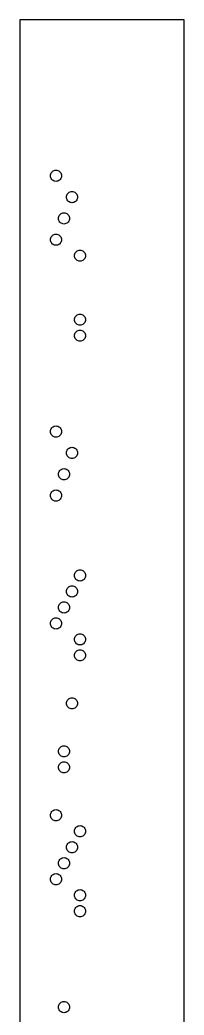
# Model space of a CAD drawing. Header units: metres. Extents: x 0 to 41, y 0 to 2000.
# Drawn here: x 0 to 41, y 1751 to 2000 of the extents above; entities that cross this region are included whole.
import ezdxf

# ---------------------------------------------------------------- set-up
doc = ezdxf.new("R2010")
doc.units = ezdxf.units.M

msp = doc.modelspace()

# ---------------------------------------------------------------- linework, layer by layer
for p, q in [((41, 2000), (0, 2000)), ((0, 2000), (0, 0)), ((41, 0), (41, 2000)), ((8.10008, 1962.07), (8.29999, 1962.21)), ((8.29999, 1962.21), (8.52116, 1962.32)), ((8.52116, 1962.32), (8.75688, 1962.38)), ((8.75688, 1962.38), (9, 1962.4)), ((9, 1962.4), (9.2431, 1962.38)), ((9.2431, 1962.38), (9.47882, 1962.32)), ((9.47882, 1962.32), (9.7, 1962.21)), ((9.7, 1962.21), (9.8999, 1962.07)), ((7.59999, 1961), (7.62126, 1961.24)), ((7.62126, 1960.76), (7.59999, 1961)), ((7.62126, 1961.24), (7.68442, 1961.48)), ((7.68442, 1960.52), (7.62126, 1960.76)), ((7.68442, 1961.48), (7.78755, 1961.7)), ((7.78755, 1960.3), (7.68442, 1960.52)), ((7.78755, 1961.7), (7.92754, 1961.9)), ((7.92754, 1960.1), (7.78755, 1960.3)), ((7.92754, 1961.9), (8.10008, 1962.07)), ((8.10008, 1959.93), (7.92754, 1960.1)), ((8.29999, 1959.79), (8.10008, 1959.93)), ((8.52116, 1959.68), (8.29999, 1959.79)), ((8.75688, 1959.62), (8.52116, 1959.68)), ((9.47882, 1959.68), (9.2431, 1959.62)), ((9.7, 1959.79), (9.47882, 1959.68)), ((9.8999, 1959.93), (9.7, 1959.79)), ((9.8999, 1962.07), (10.0724, 1961.9)), ((10.0724, 1960.1), (9.8999, 1959.93)), ((10.0724, 1961.9), (10.2124, 1961.7)), ((10.2124, 1960.3), (10.0724, 1960.1)), ((10.2124, 1961.7), (10.3156, 1961.48)), ((10.3156, 1960.52), (10.2124, 1960.3)), ((10.3156, 1961.48), (10.3787, 1961.24)), ((10.3787, 1960.76), (10.3156, 1960.52)), ((10.3787, 1961.24), (10.4, 1961)), ((10.4, 1961), (10.3787, 1960.76)), ((9, 1959.6), (8.75688, 1959.62)), ((9.2431, 1959.62), (9, 1959.6)), ((11.6, 1955.67), (11.6213, 1955.91)), ((11.6213, 1955.42), (11.6, 1955.67)), ((11.6213, 1955.91), (11.6844, 1956.15)), ((11.6844, 1955.19), (11.6213, 1955.42)), ((11.6844, 1956.15), (11.7876, 1956.37)), ((11.7876, 1954.97), (11.6844, 1955.19)), ((11.7876, 1956.37), (11.9275, 1956.57)), ((11.9275, 1954.77), (11.7876, 1954.97)), ((11.9275, 1956.57), (12.1001, 1956.74)), ((12.1001, 1954.59), (11.9275, 1954.77)), ((12.1001, 1956.74), (12.3, 1956.88)), ((12.3, 1956.88), (12.5212, 1956.98)), ((12.5212, 1956.98), (12.7569, 1957.05)), ((12.7569, 1957.05), (13, 1957.07)), ((13, 1957.07), (13.2431, 1957.05)), ((13.2431, 1957.05), (13.4788, 1956.98)), ((13.4788, 1956.98), (13.7, 1956.88)), ((13.7, 1956.88), (13.8999, 1956.74)), ((13.8999, 1956.74), (14.0724, 1956.57)), ((14.0724, 1954.77), (13.8999, 1954.59)), ((14.0724, 1956.57), (14.2124, 1956.37)), ((14.2124, 1954.97), (14.0724, 1954.77)), ((14.2124, 1956.37), (14.3156, 1956.15)), ((14.3156, 1955.19), (14.2124, 1954.97)), ((14.3156, 1956.15), (14.3787, 1955.91)), ((14.3787, 1955.42), (14.3156, 1955.19)), ((14.3787, 1955.91), (14.4, 1955.67)), ((14.4, 1955.67), (14.3787, 1955.42)), ((12.3, 1954.45), (12.1001, 1954.59)), ((12.5212, 1954.35), (12.3, 1954.45)), ((12.7569, 1954.29), (12.5212, 1954.35)), ((13, 1954.27), (12.7569, 1954.29)), ((13.2431, 1954.29), (13, 1954.27)), ((13.4788, 1954.35), (13.2431, 1954.29)), ((13.7, 1954.45), (13.4788, 1954.35)), ((13.8999, 1954.59), (13.7, 1954.45)), ((9.59999, 1950.33), (9.62126, 1950.58)), ((9.62126, 1950.09), (9.59999, 1950.33)), ((9.62126, 1950.58), (9.68442, 1950.81)), ((9.68442, 1949.85), (9.62126, 1950.09)), ((9.68442, 1950.81), (9.78755, 1951.03)), ((9.78755, 1949.63), (9.68442, 1949.85)), ((9.78755, 1951.03), (9.92754, 1951.23)), ((9.92754, 1951.23), (10.1001, 1951.41)), ((10.1001, 1951.41), (10.3, 1951.55)), ((10.3, 1951.55), (10.5212, 1951.65)), ((10.5212, 1951.65), (10.7569, 1951.71)), ((10.7569, 1951.71), (11, 1951.73)), ((11, 1951.73), (11.2431, 1951.71)), ((11.2431, 1951.71), (11.4788, 1951.65)), ((11.4788, 1951.65), (11.7, 1951.55)), ((11.7, 1951.55), (11.8999, 1951.41)), ((11.8999, 1951.41), (12.0724, 1951.23)), ((12.0724, 1951.23), (12.2124, 1951.03)), ((12.2124, 1951.03), (12.3156, 1950.81)), ((12.3156, 1949.85), (12.2124, 1949.63)), ((12.3156, 1950.81), (12.3787, 1950.58)), ((12.3787, 1950.09), (12.3156, 1949.85)), ((12.3787, 1950.58), (12.4, 1950.33)), ((12.4, 1950.33), (12.3787, 1950.09)), ((9.92754, 1949.43), (9.78755, 1949.63)), ((10.1001, 1949.26), (9.92754, 1949.43)), ((10.3, 1949.12), (10.1001, 1949.26)), ((10.5212, 1949.02), (10.3, 1949.12)), ((10.7569, 1948.95), (10.5212, 1949.02)), ((11, 1948.93), (10.7569, 1948.95)), ((11.2431, 1948.95), (11, 1948.93)), ((11.4788, 1949.02), (11.2431, 1948.95)), ((11.7, 1949.12), (11.4788, 1949.02)), ((11.8999, 1949.26), (11.7, 1949.12)), ((12.0724, 1949.43), (11.8999, 1949.26)), ((12.2124, 1949.63), (12.0724, 1949.43)), ((7.59999, 1945), (7.62126, 1945.24)), ((7.62126, 1944.76), (7.59999, 1945)), ((7.62126, 1945.24), (7.68442, 1945.48)), ((7.68442, 1944.52), (7.62126, 1944.76)), ((7.68442, 1945.48), (7.78755, 1945.7)), ((7.78755, 1945.7), (7.92754, 1945.9)), ((7.92754, 1945.9), (8.10008, 1946.07)), ((8.10008, 1946.07), (8.29999, 1946.21)), ((8.29999, 1946.21), (8.52116, 1946.32)), ((8.52116, 1946.32), (8.75688, 1946.38)), ((8.75688, 1946.38), (9, 1946.4)), ((9, 1946.4), (9.2431, 1946.38)), ((9.2431, 1946.38), (9.47882, 1946.32)), ((9.47882, 1946.32), (9.7, 1946.21)), ((9.7, 1946.21), (9.8999, 1946.07)), ((9.8999, 1946.07), (10.0724, 1945.9)), ((10.0724, 1945.9), (10.2124, 1945.7)), ((10.2124, 1945.7), (10.3156, 1945.48)), ((10.3156, 1945.48), (10.3787, 1945.24)), ((10.3787, 1944.76), (10.3156, 1944.52)), ((10.3787, 1945.24), (10.4, 1945)), ((10.4, 1945), (10.3787, 1944.76)), ((7.78755, 1944.3), (7.68442, 1944.52)), ((7.92754, 1944.1), (7.78755, 1944.3)), ((8.10008, 1943.93), (7.92754, 1944.1)), ((8.29999, 1943.79), (8.10008, 1943.93)), ((8.52116, 1943.68), (8.29999, 1943.79)), ((8.75688, 1943.62), (8.52116, 1943.68)), ((9, 1943.6), (8.75688, 1943.62)), ((9.2431, 1943.62), (9, 1943.6)), ((9.47882, 1943.68), (9.2431, 1943.62)), ((9.7, 1943.79), (9.47882, 1943.68)), ((9.8999, 1943.93), (9.7, 1943.79)), ((10.0724, 1944.1), (9.8999, 1943.93)), ((10.2124, 1944.3), (10.0724, 1944.1)), ((10.3156, 1944.52), (10.2124, 1944.3)), ((14.1001, 1942.07), (14.3, 1942.21)), ((14.3, 1942.21), (14.5212, 1942.32)), ((14.5212, 1942.32), (14.7569, 1942.38)), ((14.7569, 1942.38), (15, 1942.4)), ((15, 1942.4), (15.2431, 1942.38)), ((15.2431, 1942.38), (15.4788, 1942.32)), ((15.4788, 1942.32), (15.7, 1942.21)), ((15.7, 1942.21), (15.8999, 1942.07)), ((13.6, 1941), (13.6213, 1941.24)), ((13.6213, 1940.76), (13.6, 1941)), ((13.6213, 1941.24), (13.6844, 1941.48)), ((13.6844, 1940.52), (13.6213, 1940.76)), ((13.6844, 1941.48), (13.7876, 1941.7)), ((13.7876, 1940.3), (13.6844, 1940.52)), ((13.7876, 1941.7), (13.9275, 1941.9)), ((13.9275, 1940.1), (13.7876, 1940.3)), ((13.9275, 1941.9), (14.1001, 1942.07)), ((14.1001, 1939.93), (13.9275, 1940.1)), ((14.3, 1939.79), (14.1001, 1939.93)), ((14.5212, 1939.68), (14.3, 1939.79)), ((15.7, 1939.79), (15.4788, 1939.68)), ((15.8999, 1939.93), (15.7, 1939.79)), ((15.8999, 1942.07), (16.0724, 1941.9)), ((16.0724, 1940.1), (15.8999, 1939.93)), ((16.0724, 1941.9), (16.2124, 1941.7)), ((16.2124, 1940.3), (16.0724, 1940.1)), ((16.2124, 1941.7), (16.3156, 1941.48)), ((16.3156, 1940.52), (16.2124, 1940.3)), ((16.3156, 1941.48), (16.3787, 1941.24)), ((16.3787, 1940.76), (16.3156, 1940.52)), ((16.3787, 1941.24), (16.4, 1941)), ((16.4, 1941), (16.3787, 1940.76)), ((14.7569, 1939.62), (14.5212, 1939.68)), ((15, 1939.6), (14.7569, 1939.62)), ((15.2431, 1939.62), (15, 1939.6)), ((15.4788, 1939.68), (15.2431, 1939.62)), ((13.6, 1925), (13.6213, 1925.24)), ((13.6213, 1924.76), (13.6, 1925)), ((13.6213, 1925.24), (13.6844, 1925.48)), ((13.6844, 1925.48), (13.7876, 1925.7)), ((13.7876, 1925.7), (13.9275, 1925.9)), ((13.9275, 1925.9), (14.1001, 1926.07)), ((14.1001, 1926.07), (14.3, 1926.21)), ((14.3, 1926.21), (14.5212, 1926.32)), ((14.5212, 1926.32), (14.7569, 1926.38)), ((14.7569, 1926.38), (15, 1926.4)), ((15, 1926.4), (15.2431, 1926.38)), ((15.2431, 1926.38), (15.4788, 1926.32)), ((15.4788, 1926.32), (15.7, 1926.21)), ((15.7, 1926.21), (15.8999, 1926.07)), ((15.8999, 1926.07), (16.0724, 1925.9)), ((16.0724, 1925.9), (16.2124, 1925.7)), ((16.2124, 1925.7), (16.3156, 1925.48)), ((16.3156, 1925.48), (16.3787, 1925.24)), ((16.3787, 1925.24), (16.4, 1925)), ((16.4, 1925), (16.3787, 1924.76)), ((13.6844, 1924.52), (13.6213, 1924.76)), ((13.7876, 1924.3), (13.6844, 1924.52)), ((13.9275, 1924.1), (13.7876, 1924.3)), ((14.1001, 1923.93), (13.9275, 1924.1)), ((14.3, 1923.79), (14.1001, 1923.93)), ((14.5212, 1923.68), (14.3, 1923.79)), ((14.3, 1922.21), (14.5212, 1922.32)), ((14.7569, 1923.62), (14.5212, 1923.68)), ((14.5212, 1922.32), (14.7569, 1922.38)), ((15, 1923.6), (14.7569, 1923.62)), ((14.7569, 1922.38), (15, 1922.4)), ((15.2431, 1923.62), (15, 1923.6)), ((15, 1922.4), (15.2431, 1922.38)), ((15.4788, 1923.68), (15.2431, 1923.62)), ((15.2431, 1922.38), (15.4788, 1922.32)), ((15.7, 1923.79), (15.4788, 1923.68)), ((15.4788, 1922.32), (15.7, 1922.21)), ((15.8999, 1923.93), (15.7, 1923.79)), ((16.0724, 1924.1), (15.8999, 1923.93)), ((16.2124, 1924.3), (16.0724, 1924.1)), ((16.3156, 1924.52), (16.2124, 1924.3)), ((16.3787, 1924.76), (16.3156, 1924.52)), ((13.6, 1921), (13.6213, 1921.24)), ((13.6213, 1920.76), (13.6, 1921)), ((13.6213, 1921.24), (13.6844, 1921.48)), ((13.6844, 1920.52), (13.6213, 1920.76)), ((13.6844, 1921.48), (13.7876, 1921.7)), ((13.7876, 1920.3), (13.6844, 1920.52)), ((13.7876, 1921.7), (13.9275, 1921.9)), ((13.9275, 1920.1), (13.7876, 1920.3)), ((13.9275, 1921.9), (14.1001, 1922.07)), ((14.1001, 1919.93), (13.9275, 1920.1)), ((14.1001, 1922.07), (14.3, 1922.21)), ((14.3, 1919.79), (14.1001, 1919.93)), ((15.7, 1922.21), (15.8999, 1922.07)), ((15.8999, 1919.93), (15.7, 1919.79)), ((15.8999, 1922.07), (16.0724, 1921.9)), ((16.0724, 1920.1), (15.8999, 1919.93)), ((16.0724, 1921.9), (16.2124, 1921.7)), ((16.2124, 1920.3), (16.0724, 1920.1)), ((16.2124, 1921.7), (16.3156, 1921.48)), ((16.3156, 1920.52), (16.2124, 1920.3)), ((16.3156, 1921.48), (16.3787, 1921.24)), ((16.3787, 1920.76), (16.3156, 1920.52)), ((16.3787, 1921.24), (16.4, 1921)), ((16.4, 1921), (16.3787, 1920.76)), ((14.5212, 1919.68), (14.3, 1919.79)), ((14.7569, 1919.62), (14.5212, 1919.68)), ((15, 1919.6), (14.7569, 1919.62)), ((15.2431, 1919.62), (15, 1919.6)), ((15.4788, 1919.68), (15.2431, 1919.62)), ((15.7, 1919.79), (15.4788, 1919.68)), ((7.62126, 1897.24), (7.68442, 1897.48)), ((7.68442, 1897.48), (7.78755, 1897.7)), ((7.78755, 1897.7), (7.92754, 1897.9)), ((7.92754, 1897.9), (8.10008, 1898.07)), ((8.10008, 1898.07), (8.29999, 1898.21)), ((8.29999, 1898.21), (8.52116, 1898.32)), ((8.52116, 1898.32), (8.75688, 1898.38)), ((8.75688, 1898.38), (9, 1898.4)), ((9, 1898.4), (9.2431, 1898.38)), ((9.2431, 1898.38), (9.47882, 1898.32)), ((9.47882, 1898.32), (9.7, 1898.21)), ((9.7, 1898.21), (9.8999, 1898.07)), ((9.8999, 1898.07), (10.0724, 1897.9)), ((10.0724, 1897.9), (10.2124, 1897.7)), ((10.2124, 1897.7), (10.3156, 1897.48)), ((10.3156, 1897.48), (10.3787, 1897.24)), ((7.59999, 1897), (7.62126, 1897.24)), ((7.62126, 1896.76), (7.59999, 1897)), ((7.68442, 1896.52), (7.62126, 1896.76)), ((7.78755, 1896.3), (7.68442, 1896.52)), ((7.92754, 1896.1), (7.78755, 1896.3)), ((8.10008, 1895.93), (7.92754, 1896.1)), ((8.29999, 1895.79), (8.10008, 1895.93)), ((8.52116, 1895.68), (8.29999, 1895.79)), ((8.75688, 1895.62), (8.52116, 1895.68)), ((9, 1895.6), (8.75688, 1895.62)), ((9.2431, 1895.62), (9, 1895.6)), ((9.47882, 1895.68), (9.2431, 1895.62)), ((9.7, 1895.79), (9.47882, 1895.68)), ((9.8999, 1895.93), (9.7, 1895.79)), ((10.0724, 1896.1), (9.8999, 1895.93)), ((10.2124, 1896.3), (10.0724, 1896.1)), ((10.3156, 1896.52), (10.2124, 1896.3)), ((10.3787, 1896.76), (10.3156, 1896.52)), ((10.3787, 1897.24), (10.4, 1897)), ((10.4, 1897), (10.3787, 1896.76)), ((11.7876, 1892.37), (11.9275, 1892.57)), ((11.9275, 1892.57), (12.1001, 1892.74)), ((12.1001, 1892.74), (12.3, 1892.88)), ((12.3, 1892.88), (12.5212, 1892.98)), ((12.5212, 1892.98), (12.7569, 1893.05)), ((12.7569, 1893.05), (13, 1893.07)), ((13, 1893.07), (13.2431, 1893.05)), ((13.2431, 1893.05), (13.4788, 1892.98)), ((13.4788, 1892.98), (13.7, 1892.88)), ((13.7, 1892.88), (13.8999, 1892.74)), ((13.8999, 1892.74), (14.0724, 1892.57)), ((14.0724, 1892.57), (14.2124, 1892.37)), ((11.6, 1891.67), (11.6213, 1891.91)), ((11.6213, 1891.42), (11.6, 1891.67)), ((11.6213, 1891.91), (11.6844, 1892.15)), ((11.6844, 1891.19), (11.6213, 1891.42)), ((11.6844, 1892.15), (11.7876, 1892.37)), ((11.7876, 1890.97), (11.6844, 1891.19)), ((11.9275, 1890.77), (11.7876, 1890.97)), ((12.1001, 1890.59), (11.9275, 1890.77)), ((12.3, 1890.45), (12.1001, 1890.59)), ((12.5212, 1890.35), (12.3, 1890.45)), ((12.7569, 1890.29), (12.5212, 1890.35)), ((13, 1890.27), (12.7569, 1890.29)), ((13.2431, 1890.29), (13, 1890.27)), ((13.4788, 1890.35), (13.2431, 1890.29)), ((13.7, 1890.45), (13.4788, 1890.35)), ((13.8999, 1890.59), (13.7, 1890.45)), ((14.0724, 1890.77), (13.8999, 1890.59)), ((14.2124, 1890.97), (14.0724, 1890.77)), ((14.2124, 1892.37), (14.3156, 1892.15)), ((14.3156, 1891.19), (14.2124, 1890.97)), ((14.3156, 1892.15), (14.3787, 1891.91)), ((14.3787, 1891.42), (14.3156, 1891.19)), ((14.3787, 1891.91), (14.4, 1891.67)), ((14.4, 1891.67), (14.3787, 1891.42)), ((10.1001, 1887.41), (10.3, 1887.55)), ((10.3, 1887.55), (10.5212, 1887.65)), ((10.5212, 1887.65), (10.7569, 1887.71)), ((10.7569, 1887.71), (11, 1887.73)), ((11, 1887.73), (11.2431, 1887.71)), ((11.2431, 1887.71), (11.4788, 1887.65)), ((11.4788, 1887.65), (11.7, 1887.55)), ((11.7, 1887.55), (11.8999, 1887.41)), ((9.59999, 1886.33), (9.62126, 1886.58)), ((9.62126, 1886.09), (9.59999, 1886.33)), ((9.62126, 1886.58), (9.68442, 1886.81)), ((9.68442, 1885.85), (9.62126, 1886.09)), ((9.68442, 1886.81), (9.78755, 1887.03)), ((9.78755, 1885.63), (9.68442, 1885.85)), ((9.78755, 1887.03), (9.92754, 1887.23)), ((9.92754, 1885.43), (9.78755, 1885.63)), ((9.92754, 1887.23), (10.1001, 1887.41)), ((10.1001, 1885.26), (9.92754, 1885.43)), ((10.3, 1885.12), (10.1001, 1885.26)), ((10.5212, 1885.02), (10.3, 1885.12)), ((10.7569, 1884.95), (10.5212, 1885.02)), ((11, 1884.93), (10.7569, 1884.95)), ((11.2431, 1884.95), (11, 1884.93)), ((11.4788, 1885.02), (11.2431, 1884.95)), ((11.7, 1885.12), (11.4788, 1885.02)), ((11.8999, 1885.26), (11.7, 1885.12)), ((11.8999, 1887.41), (12.0724, 1887.23)), ((12.0724, 1885.43), (11.8999, 1885.26)), ((12.0724, 1887.23), (12.2124, 1887.03)), ((12.2124, 1885.63), (12.0724, 1885.43)), ((12.2124, 1887.03), (12.3156, 1886.81)), ((12.3156, 1885.85), (12.2124, 1885.63)), ((12.3156, 1886.81), (12.3787, 1886.58)), ((12.3787, 1886.09), (12.3156, 1885.85)), ((12.3787, 1886.58), (12.4, 1886.33)), ((12.4, 1886.33), (12.3787, 1886.09)), ((7.59999, 1881), (7.62126, 1881.24)), ((7.62126, 1880.76), (7.59999, 1881)), ((7.62126, 1881.24), (7.68442, 1881.48)), ((7.68442, 1880.52), (7.62126, 1880.76)), ((7.68442, 1881.48), (7.78755, 1881.7)), ((7.78755, 1880.3), (7.68442, 1880.52)), ((7.78755, 1881.7), (7.92754, 1881.9)), ((7.92754, 1880.1), (7.78755, 1880.3)), ((7.92754, 1881.9), (8.10008, 1882.07)), ((8.10008, 1879.93), (7.92754, 1880.1)), ((8.10008, 1882.07), (8.29999, 1882.21)), ((8.29999, 1882.21), (8.52116, 1882.32)), ((8.52116, 1882.32), (8.75688, 1882.38)), ((8.75688, 1882.38), (9, 1882.4)), ((9, 1882.4), (9.2431, 1882.38)), ((9.2431, 1882.38), (9.47882, 1882.32)), ((9.47882, 1882.32), (9.7, 1882.21)), ((9.7, 1882.21), (9.8999, 1882.07)), ((9.8999, 1882.07), (10.0724, 1881.9)), ((10.0724, 1880.1), (9.8999, 1879.93)), ((10.0724, 1881.9), (10.2124, 1881.7)), ((10.2124, 1880.3), (10.0724, 1880.1)), ((10.2124, 1881.7), (10.3156, 1881.48)), ((10.3156, 1880.52), (10.2124, 1880.3)), ((10.3156, 1881.48), (10.3787, 1881.24)), ((10.3787, 1880.76), (10.3156, 1880.52)), ((10.3787, 1881.24), (10.4, 1881)), ((10.4, 1881), (10.3787, 1880.76)), ((8.29999, 1879.79), (8.10008, 1879.93)), ((8.52116, 1879.68), (8.29999, 1879.79)), ((8.75688, 1879.62), (8.52116, 1879.68)), ((9, 1879.6), (8.75688, 1879.62)), ((9.2431, 1879.62), (9, 1879.6)), ((9.47882, 1879.68), (9.2431, 1879.62)), ((9.7, 1879.79), (9.47882, 1879.68)), ((9.8999, 1879.93), (9.7, 1879.79)), ((13.6, 1861), (13.6213, 1861.24)), ((13.6213, 1860.76), (13.6, 1861)), ((13.6213, 1861.24), (13.6844, 1861.48)), ((13.6844, 1860.52), (13.6213, 1860.76)), ((13.6844, 1861.48), (13.7876, 1861.7)), ((13.7876, 1860.3), (13.6844, 1860.52)), ((13.7876, 1861.7), (13.9275, 1861.9)), ((13.9275, 1860.1), (13.7876, 1860.3)), ((13.9275, 1861.9), (14.1001, 1862.07)), ((14.1001, 1859.93), (13.9275, 1860.1)), ((14.1001, 1862.07), (14.3, 1862.21)), ((14.3, 1862.21), (14.5212, 1862.32)), ((14.5212, 1862.32), (14.7569, 1862.38)), ((14.7569, 1862.38), (15, 1862.4)), ((15, 1862.4), (15.2431, 1862.38)), ((15.2431, 1862.38), (15.4788, 1862.32)), ((15.4788, 1862.32), (15.7, 1862.21)), ((15.7, 1862.21), (15.8999, 1862.07)), ((15.8999, 1862.07), (16.0724, 1861.9)), ((16.0724, 1860.1), (15.8999, 1859.93)), ((16.0724, 1861.9), (16.2124, 1861.7)), ((16.2124, 1860.3), (16.0724, 1860.1)), ((16.2124, 1861.7), (16.3156, 1861.48)), ((16.3156, 1860.52), (16.2124, 1860.3)), ((16.3156, 1861.48), (16.3787, 1861.24)), ((16.3787, 1860.76), (16.3156, 1860.52)), ((16.3787, 1861.24), (16.4, 1861)), ((16.4, 1861), (16.3787, 1860.76)), ((11.6844, 1857.48), (11.7876, 1857.7)), ((11.7876, 1857.7), (11.9275, 1857.9)), ((11.9275, 1857.9), (12.1001, 1858.07)), ((12.1001, 1858.07), (12.3, 1858.21)), ((12.3, 1858.21), (12.5212, 1858.32)), ((12.5212, 1858.32), (12.7569, 1858.38)), ((12.7569, 1858.38), (13, 1858.4)), ((13, 1858.4), (13.2431, 1858.38)), ((13.2431, 1858.38), (13.4788, 1858.32)), ((13.4788, 1858.32), (13.7, 1858.21)), ((13.7, 1858.21), (13.8999, 1858.07)), ((13.8999, 1858.07), (14.0724, 1857.9)), ((14.0724, 1857.9), (14.2124, 1857.7)), ((14.3, 1859.79), (14.1001, 1859.93)), ((14.2124, 1857.7), (14.3156, 1857.48)), ((14.5212, 1859.68), (14.3, 1859.79)), ((14.7569, 1859.62), (14.5212, 1859.68)), ((15, 1859.6), (14.7569, 1859.62)), ((15.2431, 1859.62), (15, 1859.6)), ((15.4788, 1859.68), (15.2431, 1859.62)), ((15.7, 1859.79), (15.4788, 1859.68)), ((15.8999, 1859.93), (15.7, 1859.79)), ((11.6, 1857), (11.6213, 1857.24)), ((11.6213, 1856.76), (11.6, 1857)), ((11.6213, 1857.24), (11.6844, 1857.48)), ((11.6844, 1856.52), (11.6213, 1856.76)), ((11.7876, 1856.3), (11.6844, 1856.52)), ((11.9275, 1856.1), (11.7876, 1856.3)), ((12.1001, 1855.93), (11.9275, 1856.1)), ((12.3, 1855.79), (12.1001, 1855.93)), ((12.5212, 1855.68), (12.3, 1855.79)), ((12.7569, 1855.62), (12.5212, 1855.68)), ((13, 1855.6), (12.7569, 1855.62)), ((13.2431, 1855.62), (13, 1855.6)), ((13.4788, 1855.68), (13.2431, 1855.62)), ((13.7, 1855.79), (13.4788, 1855.68)), ((13.8999, 1855.93), (13.7, 1855.79)), ((14.0724, 1856.1), (13.8999, 1855.93)), ((14.2124, 1856.3), (14.0724, 1856.1)), ((14.3156, 1856.52), (14.2124, 1856.3)), ((14.3156, 1857.48), (14.3787, 1857.24)), ((14.3787, 1856.76), (14.3156, 1856.52)), ((14.3787, 1857.24), (14.4, 1857)), ((14.4, 1857), (14.3787, 1856.76)), ((9.59999, 1853), (9.62126, 1853.24)), ((9.62126, 1852.76), (9.59999, 1853)), ((9.62126, 1853.24), (9.68442, 1853.48)), ((9.68442, 1852.52), (9.62126, 1852.76)), ((9.68442, 1853.48), (9.78755, 1853.7)), ((9.78755, 1853.7), (9.92754, 1853.9)), ((9.92754, 1853.9), (10.1001, 1854.07)), ((10.1001, 1854.07), (10.3, 1854.21)), ((10.3, 1854.21), (10.5212, 1854.32)), ((10.5212, 1854.32), (10.7569, 1854.38)), ((10.7569, 1854.38), (11, 1854.4)), ((11, 1854.4), (11.2431, 1854.38)), ((11.2431, 1854.38), (11.4788, 1854.32)), ((11.4788, 1854.32), (11.7, 1854.21)), ((11.7, 1854.21), (11.8999, 1854.07)), ((11.8999, 1854.07), (12.0724, 1853.9)), ((12.0724, 1853.9), (12.2124, 1853.7)), ((12.2124, 1853.7), (12.3156, 1853.48)), ((12.3156, 1853.48), (12.3787, 1853.24)), ((12.3787, 1852.76), (12.3156, 1852.52)), ((12.3787, 1853.24), (12.4, 1853)), ((12.4, 1853), (12.3787, 1852.76)), ((8.10008, 1850.07), (8.29999, 1850.21)), ((8.29999, 1850.21), (8.52116, 1850.32)), ((8.52116, 1850.32), (8.75688, 1850.38)), ((8.75688, 1850.38), (9, 1850.4)), ((9, 1850.4), (9.2431, 1850.38)), ((9.2431, 1850.38), (9.47882, 1850.32)), ((9.47882, 1850.32), (9.7, 1850.21)), ((9.78755, 1852.3), (9.68442, 1852.52)), ((9.7, 1850.21), (9.8999, 1850.07)), ((9.92754, 1852.1), (9.78755, 1852.3)), ((10.1001, 1851.93), (9.92754, 1852.1)), ((10.3, 1851.79), (10.1001, 1851.93)), ((10.5212, 1851.68), (10.3, 1851.79)), ((10.7569, 1851.62), (10.5212, 1851.68)), ((11, 1851.6), (10.7569, 1851.62)), ((11.2431, 1851.62), (11, 1851.6)), ((11.4788, 1851.68), (11.2431, 1851.62)), ((11.7, 1851.79), (11.4788, 1851.68)), ((11.8999, 1851.93), (11.7, 1851.79)), ((12.0724, 1852.1), (11.8999, 1851.93)), ((12.2124, 1852.3), (12.0724, 1852.1)), ((12.3156, 1852.52), (12.2124, 1852.3)), ((7.59999, 1849), (7.62126, 1849.24)), ((7.62126, 1848.76), (7.59999, 1849)), ((7.62126, 1849.24), (7.68442, 1849.48)), ((7.68442, 1848.52), (7.62126, 1848.76)), ((7.68442, 1849.48), (7.78755, 1849.7)), ((7.78755, 1848.3), (7.68442, 1848.52)), ((7.78755, 1849.7), (7.92754, 1849.9)), ((7.92754, 1848.1), (7.78755, 1848.3)), ((7.92754, 1849.9), (8.10008, 1850.07)), ((8.10008, 1847.93), (7.92754, 1848.1)), ((8.29999, 1847.79), (8.10008, 1847.93)), ((8.52116, 1847.68), (8.29999, 1847.79)), ((8.75688, 1847.62), (8.52116, 1847.68)), ((9, 1847.6), (8.75688, 1847.62)), ((9.2431, 1847.62), (9, 1847.6)), ((9.47882, 1847.68), (9.2431, 1847.62)), ((9.7, 1847.79), (9.47882, 1847.68)), ((9.8999, 1847.93), (9.7, 1847.79)), ((9.8999, 1850.07), (10.0724, 1849.9)), ((10.0724, 1848.1), (9.8999, 1847.93)), ((10.0724, 1849.9), (10.2124, 1849.7)), ((10.2124, 1848.3), (10.0724, 1848.1)), ((10.2124, 1849.7), (10.3156, 1849.48)), ((10.3156, 1848.52), (10.2124, 1848.3)), ((10.3156, 1849.48), (10.3787, 1849.24)), ((10.3787, 1848.76), (10.3156, 1848.52)), ((10.3787, 1849.24), (10.4, 1849)), ((10.4, 1849), (10.3787, 1848.76)), ((13.6, 1845), (13.6213, 1845.24)), ((13.6213, 1845.24), (13.6844, 1845.48)), ((13.6844, 1845.48), (13.7876, 1845.7)), ((13.7876, 1845.7), (13.9275, 1845.9)), ((13.9275, 1845.9), (14.1001, 1846.07)), ((14.1001, 1846.07), (14.3, 1846.21)), ((14.3, 1846.21), (14.5212, 1846.32)), ((14.5212, 1846.32), (14.7569, 1846.38)), ((14.7569, 1846.38), (15, 1846.4)), ((15, 1846.4), (15.2431, 1846.38)), ((15.2431, 1846.38), (15.4788, 1846.32)), ((15.4788, 1846.32), (15.7, 1846.21)), ((15.7, 1846.21), (15.8999, 1846.07)), ((15.8999, 1846.07), (16.0724, 1845.9)), ((16.0724, 1845.9), (16.2124, 1845.7)), ((16.2124, 1845.7), (16.3156, 1845.48)), ((16.3156, 1845.48), (16.3787, 1845.24)), ((16.3787, 1845.24), (16.4, 1845)), ((13.6213, 1844.76), (13.6, 1845)), ((13.6844, 1844.52), (13.6213, 1844.76)), ((13.7876, 1844.3), (13.6844, 1844.52)), ((13.9275, 1844.1), (13.7876, 1844.3)), ((14.1001, 1843.93), (13.9275, 1844.1)), ((14.3, 1843.79), (14.1001, 1843.93)), ((14.5212, 1843.68), (14.3, 1843.79)), ((14.7569, 1843.62), (14.5212, 1843.68)), ((15, 1843.6), (14.7569, 1843.62)), ((15.2431, 1843.62), (15, 1843.6)), ((15.4788, 1843.68), (15.2431, 1843.62)), ((15.7, 1843.79), (15.4788, 1843.68)), ((15.8999, 1843.93), (15.7, 1843.79)), ((16.0724, 1844.1), (15.8999, 1843.93)), ((16.2124, 1844.3), (16.0724, 1844.1)), ((16.3156, 1844.52), (16.2124, 1844.3)), ((16.3787, 1844.76), (16.3156, 1844.52)), ((16.4, 1845), (16.3787, 1844.76)), ((13.6, 1841), (13.6213, 1841.24)), ((13.6213, 1840.76), (13.6, 1841)), ((13.6213, 1841.24), (13.6844, 1841.48)), ((13.6844, 1840.52), (13.6213, 1840.76)), ((13.6844, 1841.48), (13.7876, 1841.7)), ((13.7876, 1840.3), (13.6844, 1840.52)), ((13.7876, 1841.7), (13.9275, 1841.9)), ((13.9275, 1840.1), (13.7876, 1840.3)), ((13.9275, 1841.9), (14.1001, 1842.07)), ((14.1001, 1842.07), (14.3, 1842.21)), ((14.3, 1842.21), (14.5212, 1842.32)), ((14.5212, 1842.32), (14.7569, 1842.38)), ((14.7569, 1842.38), (15, 1842.4)), ((15, 1842.4), (15.2431, 1842.38)), ((15.2431, 1842.38), (15.4788, 1842.32)), ((15.4788, 1842.32), (15.7, 1842.21)), ((15.7, 1842.21), (15.8999, 1842.07)), ((15.8999, 1842.07), (16.0724, 1841.9)), ((16.0724, 1841.9), (16.2124, 1841.7)), ((16.2124, 1840.3), (16.0724, 1840.1)), ((16.2124, 1841.7), (16.3156, 1841.48)), ((16.3156, 1840.52), (16.2124, 1840.3)), ((16.3156, 1841.48), (16.3787, 1841.24)), ((16.3787, 1840.76), (16.3156, 1840.52)), ((16.3787, 1841.24), (16.4, 1841)), ((16.4, 1841), (16.3787, 1840.76)), ((14.1001, 1839.93), (13.9275, 1840.1)), ((14.3, 1839.79), (14.1001, 1839.93)), ((14.5212, 1839.68), (14.3, 1839.79)), ((14.7569, 1839.62), (14.5212, 1839.68)), ((15, 1839.6), (14.7569, 1839.62)), ((15.2431, 1839.62), (15, 1839.6)), ((15.4788, 1839.68), (15.2431, 1839.62)), ((15.7, 1839.79), (15.4788, 1839.68)), ((15.8999, 1839.93), (15.7, 1839.79)), ((16.0724, 1840.1), (15.8999, 1839.93)), ((12.1001, 1830.07), (12.3, 1830.21)), ((12.3, 1830.21), (12.5212, 1830.32)), ((12.5212, 1830.32), (12.7569, 1830.38)), ((12.7569, 1830.38), (13, 1830.4)), ((13, 1830.4), (13.2431, 1830.38)), ((13.2431, 1830.38), (13.4788, 1830.32)), ((13.4788, 1830.32), (13.7, 1830.21)), ((13.7, 1830.21), (13.8999, 1830.07)), ((11.6, 1829), (11.6213, 1829.24)), ((11.6213, 1828.76), (11.6, 1829)), ((11.6213, 1829.24), (11.6844, 1829.48)), ((11.6844, 1828.52), (11.6213, 1828.76)), ((11.6844, 1829.48), (11.7876, 1829.7)), ((11.7876, 1828.3), (11.6844, 1828.52)), ((11.7876, 1829.7), (11.9275, 1829.9)), ((11.9275, 1828.1), (11.7876, 1828.3)), ((11.9275, 1829.9), (12.1001, 1830.07)), ((12.1001, 1827.93), (11.9275, 1828.1)), ((12.3, 1827.79), (12.1001, 1827.93)), ((12.5212, 1827.68), (12.3, 1827.79)), ((12.7569, 1827.62), (12.5212, 1827.68)), ((13.4788, 1827.68), (13.2431, 1827.62)), ((13.7, 1827.79), (13.4788, 1827.68)), ((13.8999, 1827.93), (13.7, 1827.79)), ((13.8999, 1830.07), (14.0724, 1829.9)), ((14.0724, 1828.1), (13.8999, 1827.93)), ((14.0724, 1829.9), (14.2124, 1829.7)), ((14.2124, 1828.3), (14.0724, 1828.1)), ((14.2124, 1829.7), (14.3156, 1829.48)), ((14.3156, 1828.52), (14.2124, 1828.3)), ((14.3156, 1829.48), (14.3787, 1829.24)), ((14.3787, 1828.76), (14.3156, 1828.52)), ((14.3787, 1829.24), (14.4, 1829)), ((14.4, 1829), (14.3787, 1828.76)), ((13, 1827.6), (12.7569, 1827.62)), ((13.2431, 1827.62), (13, 1827.6)), ((9.68442, 1817.48), (9.78755, 1817.7)), ((9.78755, 1817.7), (9.92754, 1817.9)), ((9.92754, 1817.9), (10.1001, 1818.07)), ((10.1001, 1818.07), (10.3, 1818.21)), ((10.3, 1818.21), (10.5212, 1818.32)), ((10.5212, 1818.32), (10.7569, 1818.38)), ((10.7569, 1818.38), (11, 1818.4)), ((11, 1818.4), (11.2431, 1818.38)), ((11.2431, 1818.38), (11.4788, 1818.32)), ((11.4788, 1818.32), (11.7, 1818.21)), ((11.7, 1818.21), (11.8999, 1818.07)), ((11.8999, 1818.07), (12.0724, 1817.9)), ((12.0724, 1817.9), (12.2124, 1817.7)), ((12.2124, 1817.7), (12.3156, 1817.48)), ((9.59999, 1817), (9.62126, 1817.24)), ((9.62126, 1816.76), (9.59999, 1817)), ((9.62126, 1817.24), (9.68442, 1817.48)), ((9.68442, 1816.52), (9.62126, 1816.76)), ((9.78755, 1816.3), (9.68442, 1816.52)), ((9.92754, 1816.1), (9.78755, 1816.3)), ((10.1001, 1815.93), (9.92754, 1816.1)), ((10.3, 1815.79), (10.1001, 1815.93)), ((10.5212, 1815.68), (10.3, 1815.79)), ((10.7569, 1815.62), (10.5212, 1815.68)), ((11, 1815.6), (10.7569, 1815.62)), ((11.2431, 1815.62), (11, 1815.6)), ((11.4788, 1815.68), (11.2431, 1815.62)), ((11.7, 1815.79), (11.4788, 1815.68)), ((11.8999, 1815.93), (11.7, 1815.79)), ((12.0724, 1816.1), (11.8999, 1815.93)), ((12.2124, 1816.3), (12.0724, 1816.1)), ((12.3156, 1816.52), (12.2124, 1816.3)), ((12.3156, 1817.48), (12.3787, 1817.24)), ((12.3787, 1816.76), (12.3156, 1816.52)), ((12.3787, 1817.24), (12.4, 1817)), ((12.4, 1817), (12.3787, 1816.76)), ((9.59999, 1813), (9.62126, 1813.24)), ((9.62126, 1812.76), (9.59999, 1813)), ((9.62126, 1813.24), (9.68442, 1813.48)), ((9.68442, 1812.52), (9.62126, 1812.76)), ((9.68442, 1813.48), (9.78755, 1813.7)), ((9.78755, 1813.7), (9.92754, 1813.9)), ((9.92754, 1813.9), (10.1001, 1814.07)), ((10.1001, 1814.07), (10.3, 1814.21)), ((10.3, 1814.21), (10.5212, 1814.32)), ((10.5212, 1814.32), (10.7569, 1814.38)), ((10.7569, 1814.38), (11, 1814.4)), ((11, 1814.4), (11.2431, 1814.38)), ((11.2431, 1814.38), (11.4788, 1814.32)), ((11.4788, 1814.32), (11.7, 1814.21)), ((11.7, 1814.21), (11.8999, 1814.07)), ((11.8999, 1814.07), (12.0724, 1813.9)), ((12.0724, 1813.9), (12.2124, 1813.7)), ((12.2124, 1813.7), (12.3156, 1813.48)), ((12.3156, 1813.48), (12.3787, 1813.24)), ((12.3787, 1812.76), (12.3156, 1812.52)), ((12.3787, 1813.24), (12.4, 1813)), ((12.4, 1813), (12.3787, 1812.76)), ((9.78755, 1812.3), (9.68442, 1812.52)), ((9.92754, 1812.1), (9.78755, 1812.3)), ((10.1001, 1811.93), (9.92754, 1812.1)), ((10.3, 1811.79), (10.1001, 1811.93)), ((10.5212, 1811.68), (10.3, 1811.79)), ((10.7569, 1811.62), (10.5212, 1811.68)), ((11, 1811.6), (10.7569, 1811.62)), ((11.2431, 1811.62), (11, 1811.6)), ((11.4788, 1811.68), (11.2431, 1811.62)), ((11.7, 1811.79), (11.4788, 1811.68)), ((11.8999, 1811.93), (11.7, 1811.79)), ((12.0724, 1812.1), (11.8999, 1811.93)), ((12.2124, 1812.3), (12.0724, 1812.1)), ((12.3156, 1812.52), (12.2124, 1812.3)), ((7.59999, 1801), (7.62126, 1801.24)), ((7.62126, 1800.76), (7.59999, 1801)), ((7.62126, 1801.24), (7.68442, 1801.48)), ((7.68442, 1800.52), (7.62126, 1800.76)), ((7.68442, 1801.48), (7.78755, 1801.7)), ((7.78755, 1800.3), (7.68442, 1800.52)), ((7.78755, 1801.7), (7.92754, 1801.9)), ((7.92754, 1800.1), (7.78755, 1800.3)), ((7.92754, 1801.9), (8.10008, 1802.07)), ((8.10008, 1802.07), (8.29999, 1802.21)), ((8.29999, 1802.21), (8.52116, 1802.32)), ((8.52116, 1802.32), (8.75688, 1802.38)), ((8.75688, 1802.38), (9, 1802.4)), ((9, 1802.4), (9.2431, 1802.38)), ((9.2431, 1802.38), (9.47882, 1802.32)), ((9.47882, 1802.32), (9.7, 1802.21)), ((9.7, 1802.21), (9.8999, 1802.07)), ((9.8999, 1802.07), (10.0724, 1801.9)), ((10.0724, 1801.9), (10.2124, 1801.7)), ((10.2124, 1800.3), (10.0724, 1800.1)), ((10.2124, 1801.7), (10.3156, 1801.48)), ((10.3156, 1800.52), (10.2124, 1800.3)), ((10.3156, 1801.48), (10.3787, 1801.24)), ((10.3787, 1800.76), (10.3156, 1800.52)), ((10.3787, 1801.24), (10.4, 1801)), ((10.4, 1801), (10.3787, 1800.76)), ((8.10008, 1799.93), (7.92754, 1800.1)), ((8.29999, 1799.79), (8.10008, 1799.93)), ((8.52116, 1799.68), (8.29999, 1799.79)), ((8.75688, 1799.62), (8.52116, 1799.68)), ((9, 1799.6), (8.75688, 1799.62)), ((9.2431, 1799.62), (9, 1799.6)), ((9.47882, 1799.68), (9.2431, 1799.62)), ((9.7, 1799.79), (9.47882, 1799.68)), ((9.8999, 1799.93), (9.7, 1799.79)), ((10.0724, 1800.1), (9.8999, 1799.93)), ((13.7876, 1797.7), (13.9275, 1797.9)), ((13.9275, 1797.9), (14.1001, 1798.07)), ((14.1001, 1798.07), (14.3, 1798.21)), ((14.3, 1798.21), (14.5212, 1798.32)), ((14.5212, 1798.32), (14.7569, 1798.38)), ((14.7569, 1798.38), (15, 1798.4)), ((15, 1798.4), (15.2431, 1798.38)), ((15.2431, 1798.38), (15.4788, 1798.32)), ((15.4788, 1798.32), (15.7, 1798.21)), ((15.7, 1798.21), (15.8999, 1798.07)), ((15.8999, 1798.07), (16.0724, 1797.9)), ((16.0724, 1797.9), (16.2124, 1797.7)), ((13.6, 1797), (13.6213, 1797.24)), ((13.6213, 1796.76), (13.6, 1797)), ((13.6213, 1797.24), (13.6844, 1797.48)), ((13.6844, 1796.52), (13.6213, 1796.76)), ((13.6844, 1797.48), (13.7876, 1797.7)), ((13.7876, 1796.3), (13.6844, 1796.52)), ((13.9275, 1796.1), (13.7876, 1796.3)), ((14.1001, 1795.93), (13.9275, 1796.1)), ((14.3, 1795.79), (14.1001, 1795.93)), ((14.5212, 1795.68), (14.3, 1795.79)), ((14.7569, 1795.62), (14.5212, 1795.68)), ((15, 1795.6), (14.7569, 1795.62)), ((15.2431, 1795.62), (15, 1795.6)), ((15.4788, 1795.68), (15.2431, 1795.62)), ((15.7, 1795.79), (15.4788, 1795.68)), ((15.8999, 1795.93), (15.7, 1795.79)), ((16.0724, 1796.1), (15.8999, 1795.93)), ((16.2124, 1796.3), (16.0724, 1796.1)), ((16.2124, 1797.7), (16.3156, 1797.48)), ((16.3156, 1796.52), (16.2124, 1796.3)), ((16.3156, 1797.48), (16.3787, 1797.24)), ((16.3787, 1796.76), (16.3156, 1796.52)), ((16.3787, 1797.24), (16.4, 1797)), ((16.4, 1797), (16.3787, 1796.76)), ((11.6, 1793), (11.6213, 1793.24)), ((11.6213, 1792.76), (11.6, 1793)), ((11.6213, 1793.24), (11.6844, 1793.48)), ((11.6844, 1793.48), (11.7876, 1793.7)), ((11.7876, 1793.7), (11.9275, 1793.9)), ((11.9275, 1793.9), (12.1001, 1794.07)), ((12.1001, 1794.07), (12.3, 1794.21)), ((12.3, 1794.21), (12.5212, 1794.32)), ((12.5212, 1794.32), (12.7569, 1794.38)), ((12.7569, 1794.38), (13, 1794.4)), ((13, 1794.4), (13.2431, 1794.38)), ((13.2431, 1794.38), (13.4788, 1794.32)), ((13.4788, 1794.32), (13.7, 1794.21)), ((13.7, 1794.21), (13.8999, 1794.07)), ((13.8999, 1794.07), (14.0724, 1793.9)), ((14.0724, 1793.9), (14.2124, 1793.7)), ((14.2124, 1793.7), (14.3156, 1793.48)), ((14.3156, 1793.48), (14.3787, 1793.24)), ((14.3787, 1793.24), (14.4, 1793)), ((14.4, 1793), (14.3787, 1792.76)), ((10.3, 1790.21), (10.5212, 1790.32)), ((10.5212, 1790.32), (10.7569, 1790.38)), ((10.7569, 1790.38), (11, 1790.4)), ((11, 1790.4), (11.2431, 1790.38)), ((11.2431, 1790.38), (11.4788, 1790.32)), ((11.4788, 1790.32), (11.7, 1790.21)), ((11.6844, 1792.52), (11.6213, 1792.76)), ((11.7876, 1792.3), (11.6844, 1792.52)), ((11.9275, 1792.1), (11.7876, 1792.3)), ((12.1001, 1791.93), (11.9275, 1792.1)), ((12.3, 1791.79), (12.1001, 1791.93)), ((12.5212, 1791.68), (12.3, 1791.79)), ((12.7569, 1791.62), (12.5212, 1791.68)), ((13, 1791.6), (12.7569, 1791.62)), ((13.2431, 1791.62), (13, 1791.6)), ((13.4788, 1791.68), (13.2431, 1791.62)), ((13.7, 1791.79), (13.4788, 1791.68)), ((13.8999, 1791.93), (13.7, 1791.79)), ((14.0724, 1792.1), (13.8999, 1791.93)), ((14.2124, 1792.3), (14.0724, 1792.1)), ((14.3156, 1792.52), (14.2124, 1792.3)), ((14.3787, 1792.76), (14.3156, 1792.52)), ((9.59999, 1789), (9.62126, 1789.24)), ((9.62126, 1788.76), (9.59999, 1789)), ((9.62126, 1789.24), (9.68442, 1789.48)), ((9.68442, 1788.52), (9.62126, 1788.76)), ((9.68442, 1789.48), (9.78755, 1789.7)), ((9.78755, 1788.3), (9.68442, 1788.52)), ((9.78755, 1789.7), (9.92754, 1789.9)), ((9.92754, 1788.1), (9.78755, 1788.3)), ((9.92754, 1789.9), (10.1001, 1790.07)), ((10.1001, 1787.93), (9.92754, 1788.1)), ((10.1001, 1790.07), (10.3, 1790.21)), ((10.3, 1787.79), (10.1001, 1787.93)), ((11.7, 1790.21), (11.8999, 1790.07)), ((11.8999, 1787.93), (11.7, 1787.79)), ((11.8999, 1790.07), (12.0724, 1789.9)), ((12.0724, 1788.1), (11.8999, 1787.93)), ((12.0724, 1789.9), (12.2124, 1789.7)), ((12.2124, 1788.3), (12.0724, 1788.1)), ((12.2124, 1789.7), (12.3156, 1789.48)), ((12.3156, 1788.52), (12.2124, 1788.3)), ((12.3156, 1789.48), (12.3787, 1789.24)), ((12.3787, 1788.76), (12.3156, 1788.52)), ((12.3787, 1789.24), (12.4, 1789)), ((12.4, 1789), (12.3787, 1788.76)), ((7.62126, 1785.24), (7.68442, 1785.48)), ((7.68442, 1785.48), (7.78755, 1785.7)), ((7.78755, 1785.7), (7.92754, 1785.9)), ((7.92754, 1785.9), (8.10008, 1786.07)), ((8.10008, 1786.07), (8.29999, 1786.21)), ((8.29999, 1786.21), (8.52116, 1786.32)), ((8.52116, 1786.32), (8.75688, 1786.38)), ((8.75688, 1786.38), (9, 1786.4)), ((9, 1786.4), (9.2431, 1786.38)), ((9.2431, 1786.38), (9.47882, 1786.32)), ((9.47882, 1786.32), (9.7, 1786.21)), ((9.7, 1786.21), (9.8999, 1786.07)), ((9.8999, 1786.07), (10.0724, 1785.9)), ((10.0724, 1785.9), (10.2124, 1785.7)), ((10.2124, 1785.7), (10.3156, 1785.48)), ((10.5212, 1787.68), (10.3, 1787.79)), ((10.3156, 1785.48), (10.3787, 1785.24)), ((10.7569, 1787.62), (10.5212, 1787.68)), ((11, 1787.6), (10.7569, 1787.62)), ((11.2431, 1787.62), (11, 1787.6)), ((11.4788, 1787.68), (11.2431, 1787.62)), ((11.7, 1787.79), (11.4788, 1787.68)), ((7.59999, 1785), (7.62126, 1785.24)), ((7.62126, 1784.76), (7.59999, 1785)), ((7.68442, 1784.52), (7.62126, 1784.76)), ((7.78755, 1784.3), (7.68442, 1784.52)), ((7.92754, 1784.1), (7.78755, 1784.3)), ((8.10008, 1783.93), (7.92754, 1784.1)), ((8.29999, 1783.79), (8.10008, 1783.93)), ((8.52116, 1783.68), (8.29999, 1783.79)), ((8.75688, 1783.62), (8.52116, 1783.68)), ((9, 1783.6), (8.75688, 1783.62)), ((9.2431, 1783.62), (9, 1783.6)), ((9.47882, 1783.68), (9.2431, 1783.62)), ((9.7, 1783.79), (9.47882, 1783.68)), ((9.8999, 1783.93), (9.7, 1783.79)), ((10.0724, 1784.1), (9.8999, 1783.93)), ((10.2124, 1784.3), (10.0724, 1784.1)), ((10.3156, 1784.52), (10.2124, 1784.3)), ((10.3787, 1784.76), (10.3156, 1784.52)), ((10.3787, 1785.24), (10.4, 1785)), ((10.4, 1785), (10.3787, 1784.76)), ((13.6, 1781), (13.6213, 1781.24)), ((13.6213, 1780.76), (13.6, 1781)), ((13.6213, 1781.24), (13.6844, 1781.48)), ((13.6844, 1780.52), (13.6213, 1780.76)), ((13.6844, 1781.48), (13.7876, 1781.7)), ((13.7876, 1780.3), (13.6844, 1780.52)), ((13.7876, 1781.7), (13.9275, 1781.9)), ((13.9275, 1781.9), (14.1001, 1782.07)), ((14.1001, 1782.07), (14.3, 1782.21)), ((14.3, 1782.21), (14.5212, 1782.32)), ((14.5212, 1782.32), (14.7569, 1782.38)), ((14.7569, 1782.38), (15, 1782.4)), ((15, 1782.4), (15.2431, 1782.38)), ((15.2431, 1782.38), (15.4788, 1782.32)), ((15.4788, 1782.32), (15.7, 1782.21)), ((15.7, 1782.21), (15.8999, 1782.07)), ((15.8999, 1782.07), (16.0724, 1781.9)), ((16.0724, 1781.9), (16.2124, 1781.7)), ((16.2124, 1781.7), (16.3156, 1781.48)), ((16.3156, 1780.52), (16.2124, 1780.3)), ((16.3156, 1781.48), (16.3787, 1781.24)), ((16.3787, 1780.76), (16.3156, 1780.52)), ((16.3787, 1781.24), (16.4, 1781)), ((16.4, 1781), (16.3787, 1780.76)), ((13.9275, 1780.1), (13.7876, 1780.3)), ((13.7876, 1777.7), (13.9275, 1777.9)), ((14.1001, 1779.93), (13.9275, 1780.1)), ((13.9275, 1777.9), (14.1001, 1778.07)), ((14.3, 1779.79), (14.1001, 1779.93)), ((14.1001, 1778.07), (14.3, 1778.21)), ((14.5212, 1779.68), (14.3, 1779.79)), ((14.3, 1778.21), (14.5212, 1778.32)), ((14.7569, 1779.62), (14.5212, 1779.68)), ((14.5212, 1778.32), (14.7569, 1778.38)), ((15, 1779.6), (14.7569, 1779.62)), ((14.7569, 1778.38), (15, 1778.4)), ((15.2431, 1779.62), (15, 1779.6)), ((15, 1778.4), (15.2431, 1778.38)), ((15.4788, 1779.68), (15.2431, 1779.62)), ((15.2431, 1778.38), (15.4788, 1778.32)), ((15.7, 1779.79), (15.4788, 1779.68)), ((15.4788, 1778.32), (15.7, 1778.21)), ((15.8999, 1779.93), (15.7, 1779.79)), ((15.7, 1778.21), (15.8999, 1778.07)), ((16.0724, 1780.1), (15.8999, 1779.93)), ((15.8999, 1778.07), (16.0724, 1777.9)), ((16.2124, 1780.3), (16.0724, 1780.1)), ((16.0724, 1777.9), (16.2124, 1777.7)), ((13.6, 1777), (13.6213, 1777.24)), ((13.6213, 1776.76), (13.6, 1777)), ((13.6213, 1777.24), (13.6844, 1777.48)), ((13.6844, 1776.52), (13.6213, 1776.76)), ((13.6844, 1777.48), (13.7876, 1777.7)), ((13.7876, 1776.3), (13.6844, 1776.52)), ((13.9275, 1776.1), (13.7876, 1776.3)), ((14.1001, 1775.93), (13.9275, 1776.1)), ((14.3, 1775.79), (14.1001, 1775.93)), ((14.5212, 1775.68), (14.3, 1775.79)), ((14.7569, 1775.62), (14.5212, 1775.68)), ((15, 1775.6), (14.7569, 1775.62)), ((15.2431, 1775.62), (15, 1775.6)), ((15.4788, 1775.68), (15.2431, 1775.62)), ((15.7, 1775.79), (15.4788, 1775.68)), ((15.8999, 1775.93), (15.7, 1775.79)), ((16.0724, 1776.1), (15.8999, 1775.93)), ((16.2124, 1776.3), (16.0724, 1776.1)), ((16.2124, 1777.7), (16.3156, 1777.48)), ((16.3156, 1776.52), (16.2124, 1776.3)), ((16.3156, 1777.48), (16.3787, 1777.24)), ((16.3787, 1776.76), (16.3156, 1776.52)), ((16.3787, 1777.24), (16.4, 1777)), ((16.4, 1777), (16.3787, 1776.76)), ((9.59999, 1753), (9.62126, 1753.24)), ((9.62126, 1752.76), (9.59999, 1753)), ((9.62126, 1753.24), (9.68442, 1753.48)), ((9.68442, 1753.48), (9.78755, 1753.7)), ((9.78755, 1753.7), (9.92754, 1753.9)), ((9.92754, 1753.9), (10.1001, 1754.07)), ((10.1001, 1754.07), (10.3, 1754.21)), ((10.3, 1754.21), (10.5212, 1754.32)), ((10.5212, 1754.32), (10.7569, 1754.38)), ((10.7569, 1754.38), (11, 1754.4)), ((11, 1754.4), (11.2431, 1754.38)), ((11.2431, 1754.38), (11.4788, 1754.32)), ((11.4788, 1754.32), (11.7, 1754.21)), ((11.7, 1754.21), (11.8999, 1754.07)), ((11.8999, 1754.07), (12.0724, 1753.9)), ((12.0724, 1753.9), (12.2124, 1753.7)), ((12.2124, 1753.7), (12.3156, 1753.48)), ((12.3156, 1753.48), (12.3787, 1753.24)), ((12.3787, 1753.24), (12.4, 1753)), ((12.4, 1753), (12.3787, 1752.76)), ((9.68442, 1752.52), (9.62126, 1752.76)), ((9.78755, 1752.3), (9.68442, 1752.52)), ((9.92754, 1752.1), (9.78755, 1752.3)), ((10.1001, 1751.93), (9.92754, 1752.1)), ((10.3, 1751.79), (10.1001, 1751.93)), ((10.5212, 1751.68), (10.3, 1751.79)), ((10.7569, 1751.62), (10.5212, 1751.68)), ((11, 1751.6), (10.7569, 1751.62)), ((11.2431, 1751.62), (11, 1751.6)), ((11.4788, 1751.68), (11.2431, 1751.62)), ((11.7, 1751.79), (11.4788, 1751.68)), ((11.8999, 1751.93), (11.7, 1751.79)), ((12.0724, 1752.1), (11.8999, 1751.93)), ((12.2124, 1752.3), (12.0724, 1752.1)), ((12.3156, 1752.52), (12.2124, 1752.3)), ((12.3787, 1752.76), (12.3156, 1752.52))]:
    msp.add_line(p, q)

doc.saveas('drawing.dxf')
